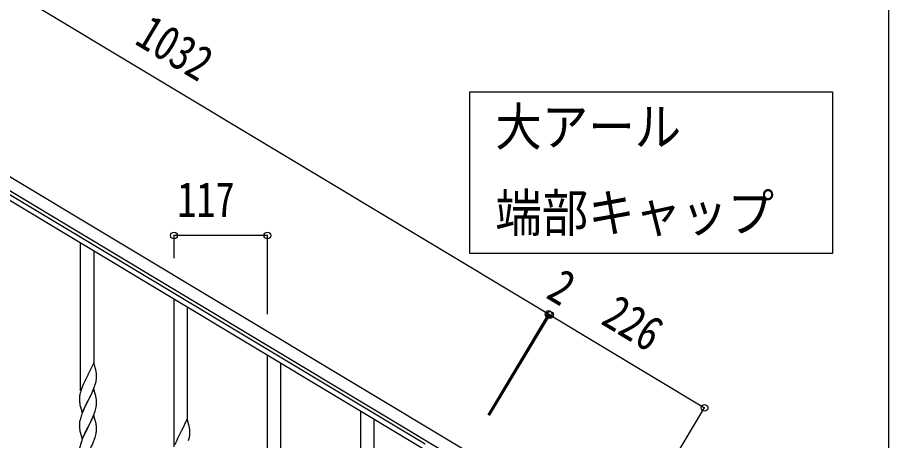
# Model space of a CAD drawing. Units: millimetres, scale not verified. Extents: x -4015 to 4015, y -2862 to 2860.
# Drawn here: x -1157 to -65, y -1183 to -654 of the extents above; entities that cross this region are included whole.
import ezdxf
from ezdxf.enums import TextEntityAlignment as Align

# ---------------------------------------------------------------- set-up
doc = ezdxf.new("R2010")
doc.units = ezdxf.units.MM
doc.header["$LTSCALE"] = 10
doc.layers.add('0-3_YKK_A1', color=4, linetype='Continuous')
doc.layers.add('0-4_YKK_D', color=6, linetype='Continuous')
doc.styles.add('ＭＳ ゴシック', font='')
doc.styles.get('ＭＳ ゴシック').set_extended_font_data('MS Gothic')

msp = doc.modelspace()

# ---------------------------------------------------------------- linework, layer by layer
at = {"layer": '0-3_YKK_A1'}
for p, q in [((-65.28, 2810.1), (-65.28, -2489.9)), ((-594.27, -1196.45), (-1479.24, -665.55)), ((-601.99, -1209.31), (-1486.96, -678.41)), ((-1401.25, -741.49), (-649.15, -1192.68)), ((-1398.17, -736.34), (-646.07, -1187.54)), ((-1077.67, -1121.01), (-1077.67, -935.61)), ((-1060.67, -1088.1), (-1060.67, -945.81)), ((-960.67, -1191.2), (-960.67, -1005.8)), ((-943.67, -1158.29), (-943.67, -1016)), ((-843.67, -1261.39), (-843.67, -1075.99)), ((-826.67, -1228.48), (-826.67, -1086.18)), ((-726.67, -1331.58), (-726.67, -1146.18)), ((-709.67, -1298.67), (-709.67, -1156.37)), ((-1078.87, -1169.57), (-1078.73, -1170.56))]:
    msp.add_line(p, q, dxfattribs=at)
msp.add_lwpolyline([(-135.63, -746.53), (-135.63, -949.08), (-590.19, -949.08), (-590.19, -746.53)], close=True, dxfattribs=at)
for points in [[(-1061.27, -1086.07), (-1068.5, -1100.93), (-1068.84, -1101.6), (-1071.66, -1107.24), (-1073.22, -1110.53), (-1074.33, -1112.99), (-1075.8, -1116.52), (-1076.57, -1118.55)], [(-1058.54, -1095.61), (-1058.76, -1094.67), (-1059.01, -1093.72), (-1061.27, -1086.07)], [(-1057.8, -1105.4), (-1057.78, -1104.6), (-1057.78, -1103.45), (-1057.83, -1101.72), (-1057.89, -1100.48), (-1058, -1099.07)], [(-1078.24, -1140.06), (-1077.99, -1141.01), (-1075.72, -1148.66), (-1068.5, -1133.8), (-1068.33, -1133.47), (-1066.61, -1130.08), (-1065.11, -1127.03), (-1063.99, -1124.68), (-1062.88, -1122.24), (-1061.81, -1119.73), (-1060.61, -1116.69), (-1059.88, -1114.67), (-1059.39, -1113.18)], [(-1058.69, -1110.75), (-1058.36, -1109.33), (-1058.09, -1107.97), (-1057.9, -1106.65)], [(-1077.6, -1121.55), (-1078.04, -1123.02), (-1078.53, -1124.93), (-1078.82, -1126.32), (-1079.04, -1127.65)], [(-1061.27, -1118.94), (-1068.5, -1133.8), (-1068.66, -1134.13), (-1071.45, -1139.66), (-1072.77, -1142.44), (-1073.22, -1143.4), (-1074.97, -1147.36), (-1076, -1149.89), (-1076.57, -1151.41)], [(-1058.54, -1128.48), (-1058.76, -1127.54), (-1059.01, -1126.58), (-1061.27, -1118.94)], [(-1079.17, -1128.92), (-1079.21, -1129.74), (-1079.22, -1130.14), (-1079.2, -1132), (-1079.17, -1133.01), (-1079.12, -1133.95), (-1079.02, -1135.39), (-1078.87, -1136.7), (-1078.73, -1137.69)], [(-1078.24, -1172.92), (-1077.92, -1174.12), (-1075.72, -1181.53), (-1068.5, -1166.67), (-1068.33, -1166.34), (-1066.61, -1162.95), (-1065.11, -1159.9), (-1063.99, -1157.55), (-1062.45, -1154.11), (-1061.6, -1152.09), (-1060.23, -1148.55), (-1059.55, -1146.54), (-1059.09, -1145.06), (-1058.57, -1143.14), (-1058.26, -1141.74), (-1058.02, -1140.39), (-1057.86, -1139.09), (-1057.8, -1138.26), (-1057.78, -1137.46), (-1057.78, -1136.32), (-1057.83, -1134.59), (-1057.89, -1133.35), (-1058, -1131.93)], [(-1061.27, -1151.81), (-1068.5, -1166.67), (-1068.84, -1167.34), (-1071.66, -1172.98), (-1073, -1175.78), (-1074.33, -1178.73), (-1075.6, -1181.75), (-1076.39, -1183.78), (-1077.11, -1185.79), (-1077.9, -1188.27), (-1078.42, -1190.2), (-1078.73, -1191.6), (-1078.97, -1192.95), (-1079.13, -1194.24), (-1079.19, -1195.07), (-1079.22, -1195.87), (-1079.2, -1197.73), (-1079.17, -1198.74), (-1079.12, -1199.68), (-1079.04, -1200.85)], [(-1077.6, -1154.42), (-1078.04, -1155.89), (-1078.42, -1157.33), (-1078.73, -1158.73), (-1078.97, -1160.08), (-1079.13, -1161.37), (-1079.19, -1162.2), (-1079.22, -1163), (-1079.2, -1164.86), (-1079.17, -1165.87), (-1079.12, -1166.81), (-1079.04, -1167.98)], [(-1058.54, -1161.35), (-1058.76, -1160.41), (-1059.01, -1159.46), (-1061.27, -1151.81)], [(-944.27, -1156.26), (-951.5, -1171.12), (-951.84, -1171.79), (-954.66, -1177.43), (-956.22, -1180.72), (-957.33, -1183.18), (-958.8, -1186.71), (-959.57, -1188.74)], [(-941.54, -1165.8), (-941.76, -1164.86), (-942.01, -1163.91), (-944.27, -1156.26)], [(-1078.24, -1205.79), (-1077.99, -1206.75), (-1077.92, -1206.99), (-1075.72, -1214.4), (-1068.5, -1199.54), (-1068.33, -1199.2), (-1065.55, -1193.67), (-1064.44, -1191.37), (-1063.77, -1189.93), (-1062.45, -1186.97), (-1061.6, -1184.96), (-1060.23, -1181.42), (-1059.55, -1179.41), (-1059.09, -1177.93), (-1058.57, -1176.01), (-1058.26, -1174.61), (-1058.02, -1173.26), (-1057.86, -1171.96), (-1057.8, -1171.13), (-1057.78, -1170.33), (-1057.78, -1169.19), (-1057.83, -1167.46), (-1057.89, -1166.22), (-1058, -1164.81)], [(-941.69, -1180.94), (-941.36, -1179.52), (-941.09, -1178.16), (-940.9, -1176.84)], [(-940.8, -1175.59), (-940.78, -1174.79), (-940.78, -1173.64), (-940.83, -1171.91), (-940.89, -1170.67), (-941, -1169.26)]]:
    msp.add_lwpolyline(points, dxfattribs=at)
for centre, radius, start, end in [((-1100.01, -1104.32), 42.37, 9.56725, 11.859), ((-1102.86, -1103.92), 45.12, 6.17603, 8.46779), ((-1119.79, -1094.46), 63.23, 342.78424, 345.07599), ((-1089.22, -1103.4), 31.49, 354.07159, 356.36334), ((-1001.97, -1145.8), 79.42, 159.93435, 162.22611), ((-1047.23, -1131.53), 32.04, 173.03232, 175.32407), ((-1100.13, -1137.19), 42.49, 9.53591, 11.82766), ((-1102.73, -1136.79), 45, 6.19632, 8.48807), ((-1019.36, -1126.63), 60.39, 190.55951, 192.85127), ((-1001.97, -1178.66), 79.42, 159.93435, 162.22611), ((-1039.09, -1164.52), 40.1, 184.93791, 187.22967), ((-1100.01, -1170.06), 42.37, 9.56725, 11.859), ((-1102.86, -1169.66), 45.12, 6.17603, 8.46779), ((-983.01, -1174.51), 42.37, 9.56725, 11.859), ((-985.86, -1174.11), 45.12, 6.17603, 8.46779), ((-1019.36, -1159.49), 60.39, 190.55951, 192.85127), ((-972.22, -1173.59), 31.49, 354.07159, 356.36334), ((-1002.79, -1164.65), 63.23, 342.78424, 345.07599)]:
    msp.add_arc(centre, radius, start, end, dxfattribs=at)
at = {"layer": '0-4_YKK_D'}
for p, q in [((-491.39, -1024.94), (-1376.35, -494.04)), ((-960.67, -954.8), (-960.67, -925.64)), ((-843.67, -926.64), (-960.67, -926.64)), ((-843.67, -1024.99), (-843.67, -925.64)), ((-567.01, -1151), (-490.87, -1024.08)), ((-567.01, -1151), (-490.87, -1024.09)), ((-565.29, -1152.03), (-489.16, -1025.11)), ((-565.29, -1152.03), (-489.07, -1025.17)), ((-489.67, -1025.97), (-491.39, -1024.94)), ((-489.58, -1026.03), (-295.86, -1142.42)), ((-371.57, -1268.43), (-295.35, -1141.57))]:
    msp.add_line(p, q, dxfattribs=at)
for centre in [(-960.67, -926.64), (-843.67, -926.64), (-491.39, -1024.94), (-491.39, -1024.94), (-489.67, -1025.97), (-489.58, -1026.03), (-295.86, -1142.42)]:
    msp.add_circle(centre, 4.25, dxfattribs=at)

# ---------------------------------------------------------------- texts
at = {"layer": '0-3_YKK_A1', "style": 'ＭＳ ゴシック', "width": 0.9}
for s, p in [('大アール', (-558.06, -828.35)), ('端部キャップ', (-558.06, -936.14))]:
    msp.add_text(s, height=47.42, dxfattribs=at).set_placement(p, align=Align.BOTTOM_LEFT)
at = {"layer": '0-4_YKK_D', "style": 'ＭＳ ゴシック', "width": 0.8}
for s, rotation, p in [('1032', 329.04, (-1018.46, -697.08)), ('2', 329.041, (-502.97, -1015.08)), ('226', 329, (-434.2, -1047.64))]:
    msp.add_text(s, height=43.99, rotation=rotation, dxfattribs=at).set_placement(p, align=Align.BOTTOM_LEFT)
msp.add_text('117', height=43.99, dxfattribs=at).set_placement((-956.57, -916.64), align=Align.BOTTOM_LEFT)

doc.saveas('drawing.dxf')
